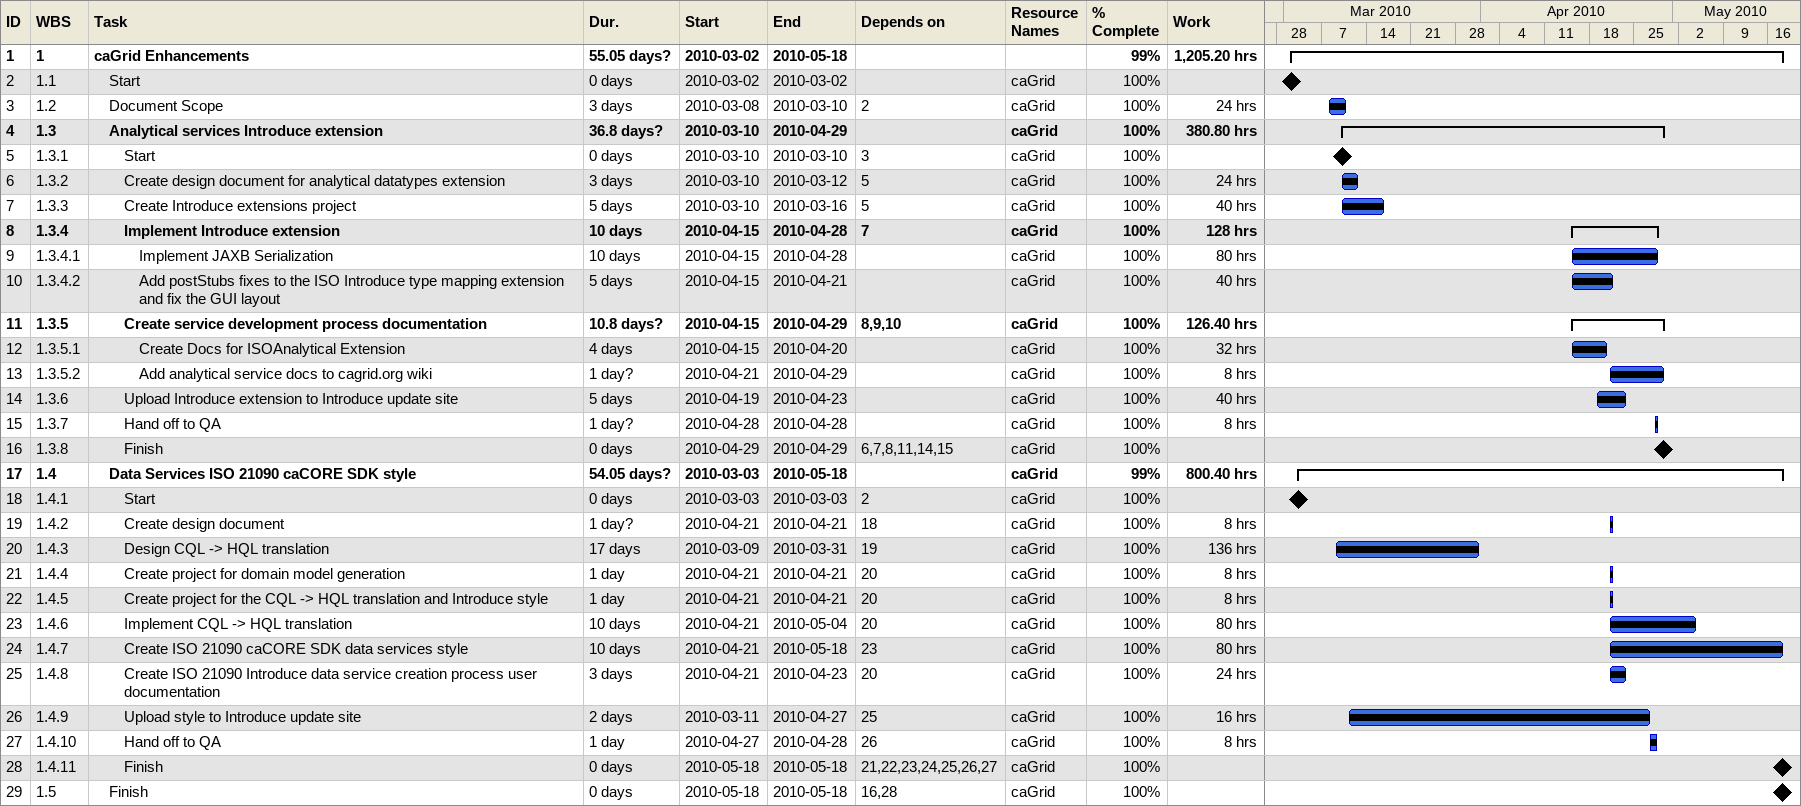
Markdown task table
| ID | WBS | Task | Duration | Start | Finish | Predecessors | Resources | % complete | Work (h) |
|---|---|---|---|---|---|---|---|---|---|
| 1 | 1 | **caGrid Enhancements** | 55.05d? | 2010-03-02 | 2010-05-18 |  |  | 99 | 1205.20 |
| 2 | 1.1 | Start | 0d | 2010-03-02 | 2010-03-02 |  | caGrid | 100 |  |
| 3 | 1.2 | Document Scope | 3d | 2010-03-08 | 2010-03-10 | 2 | caGrid | 100 | 24 |
| 4 | 1.3 | **Analytical services Introduce extension** | 36.8d? | 2010-03-10 | 2010-04-29 |  | caGrid | 100 | 380.80 |
| 5 | 1.3.1 | Start | 0d | 2010-03-10 | 2010-03-10 | 3 | caGrid | 100 |  |
| 6 | 1.3.2 | Create design document for analytical datatypes extension | 3d | 2010-03-10 | 2010-03-12 | 5 | caGrid | 100 | 24 |
| 7 | 1.3.3 | Create Introduce extensions project | 5d | 2010-03-10 | 2010-03-16 | 5 | caGrid | 100 | 40 |
| 8 | 1.3.4 | **Implement Introduce extension** | 10d | 2010-04-15 | 2010-04-28 | 7 | caGrid | 100 | 128 |
| 9 | 1.3.4.1 | Implement JAXB Serialization | 10d | 2010-04-15 | 2010-04-28 |  | caGrid | 100 | 80 |
| 10 | 1.3.4.2 | Add postStubs fixes to the ISO Introduce type mapping extension and fix the GUI layout | 5d | 2010-04-15 | 2010-04-21 |  | caGrid | 100 | 40 |
| 11 | 1.3.5 | **Create service development process documentation** | 10.8d? | 2010-04-15 | 2010-04-29 | 8, 9, 10 | caGrid | 100 | 126.40 |
| 12 | 1.3.5.1 | Create Docs for ISOAnalytical Extension | 4d | 2010-04-15 | 2010-04-20 |  | caGrid | 100 | 32 |
| 13 | 1.3.5.2 | Add analytical service docs to cagrid.org wiki | 1d? | 2010-04-21 | 2010-04-29 |  | caGrid | 100 | 8 |
| 14 | 1.3.6 | Upload Introduce extension to Introduce update site | 5d | 2010-04-19 | 2010-04-23 |  | caGrid | 100 | 40 |
| 15 | 1.3.7 | Hand off to QA | 1d? | 2010-04-28 | 2010-04-28 |  | caGrid | 100 | 8 |
| 16 | 1.3.8 | Finish | 0d | 2010-04-29 | 2010-04-29 | 6, 7, 8, 11, 14, 15 | caGrid | 100 |  |
| 17 | 1.4 | **Data Services ISO 21090 caCORE SDK style** | 54.05d? | 2010-03-03 | 2010-05-18 |  | caGrid | 99 | 800.40 |
| 18 | 1.4.1 | Start | 0d | 2010-03-03 | 2010-03-03 | 2 | caGrid | 100 |  |
| 19 | 1.4.2 | Create design document | 1d? | 2010-04-21 | 2010-04-21 | 18 | caGrid | 100 | 8 |
| 20 | 1.4.3 | Design CQL -> HQL translation | 17d | 2010-03-09 | 2010-03-31 | 19 | caGrid | 100 | 136 |
| 21 | 1.4.4 | Create project for domain model generation | 1d | 2010-04-21 | 2010-04-21 | 20 | caGrid | 100 | 8 |
| 22 | 1.4.5 | Create project for the CQL -> HQL translation and Introduce style | 1d | 2010-04-21 | 2010-04-21 | 20 | caGrid | 100 | 8 |
| 23 | 1.4.6 | Implement CQL -> HQL translation | 10d | 2010-04-21 | 2010-05-04 | 20 | caGrid | 100 | 80 |
| 24 | 1.4.7 | Create ISO 21090 caCORE SDK data services style | 10d | 2010-04-21 | 2010-05-18 | 23 | caGrid | 100 | 80 |
| 25 | 1.4.8 | Create ISO 21090 Introduce data service creation process user documentation | 3d | 2010-04-21 | 2010-04-23 | 20 | caGrid | 100 | 24 |
| 26 | 1.4.9 | Upload style to Introduce update site | 2d | 2010-03-11 | 2010-04-27 | 25 | caGrid | 100 | 16 |
| 27 | 1.4.10 | Hand off to QA | 1d | 2010-04-27 | 2010-04-28 | 26 | caGrid | 100 | 8 |
| 28 | 1.4.11 | Finish | 0d | 2010-05-18 | 2010-05-18 | 21, 22, 23, 24, 25, 26, 27 | caGrid | 100 |  |
| 29 | 1.5 | Finish | 0d | 2010-05-18 | 2010-05-18 | 16, 28 | caGrid | 100 |  |
